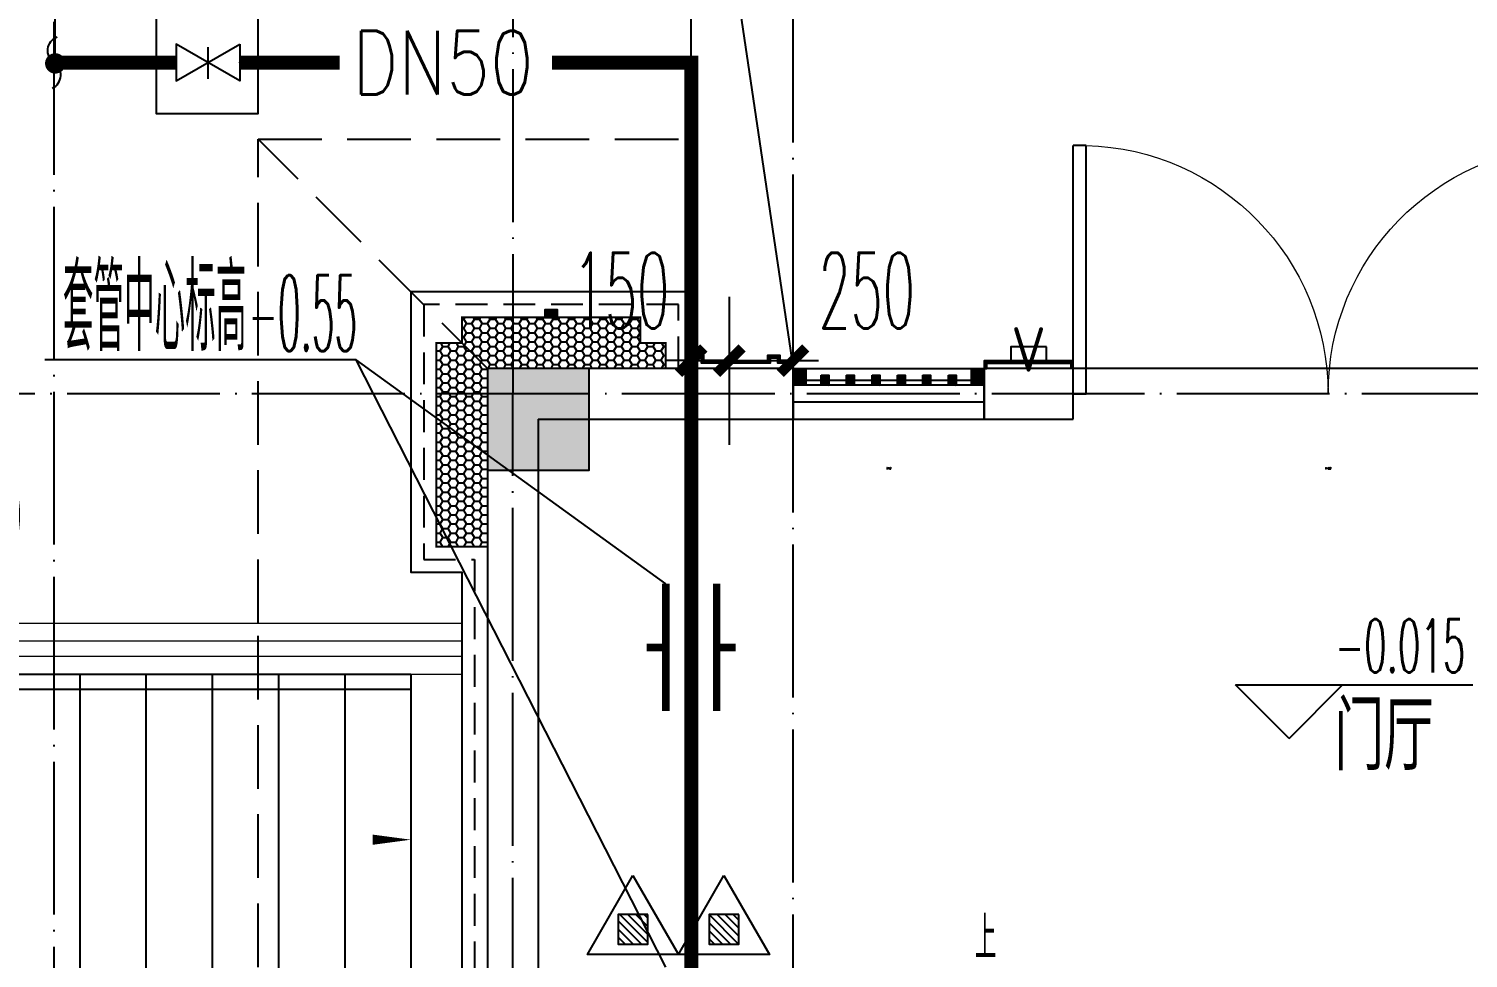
# Model space of a CAD drawing. Extents: x 27938 to 1507990, y 110129 to 923079.
# Drawn here: x 861017 to 866667, y 685942 to 689590 of the extents above; entities that cross this region are included whole.
import ezdxf

# ---------------------------------------------------------------- set-up
doc = ezdxf.new("R2010")
doc.units = 0
doc.header["$LTSCALE"] = 1000
doc.header["$MEASUREMENT"] = 0
for name, pattern in [('DASH', [0.35, 0.25, -0.1]), ('DOTE', [2.42, 2, -0.2, 0.02, -0.2]), ('HIDDEN', [0.375, 0.25, -0.125])]:
    doc.linetypes.add(name, pattern=pattern)
for name, color, linetype in [('A-EQPM-MECH', 191, 'Continuous'), ('DIM_ELEV', 3, 'Continuous'), ('DIM_SYMB', 3, 'Continuous'), ('DIM_不分区给水', 3, 'Continuous'), ('DIM_给水', 3, 'Continuous'), ('DOTE', 1, 'Continuous'), ('EQUIP_消防', 7, 'Continuous'), ('EQUIP_给水', 7, 'Continuous'), ('PIPE-给水', 3, 'J1'), ('PUB_HATCH', 8, 'Continuous'), ('PUB_TEXT', 4, 'Continuous'), ('STAIR', 2, 'Continuous'), ('TEXT_给水', 7, 'Continuous'), ('TWT_DIM', 3, 'Continuous'), ('TWT_LEAD', 3, 'Continuous'), ('VALVE_不分区消火栓', 7, 'Continuous'), ('VALVE_给水', 7, 'Continuous'), ('WALL', 9, 'Continuous'), ('WINDOW', 4, 'Continuous'), ('WINDOW_TEXT', 7, 'Continuous'), ('修改标示', 212, 'Continuous'), ('卫生间', 6, 'Continuous'), ('看线', 251, 'Continuous'), ('立面', 73, 'Continuous'), ('立面-看线', 251, 'Continuous'), ('铝合金', 144, 'Continuous')]:
    doc.layers.add(name, color=color, linetype=linetype)
doc.layers.add('平面-栏杆', color=135, linetype='Continuous', lineweight=15)
doc.layers.add('平面-看线', color=45, linetype='Continuous', lineweight=15)
doc.styles.add('_TCH_DIM', font='SIMPLEX.shx', dxfattribs={"width": 0.7, "bigfont": 'GBCBIG.shx'})
doc.styles.add('_TCH_DIM_T3', font='SIMPLEX.shx', dxfattribs={"width": 0.494118, "bigfont": 'GBCBIG.shx'})
doc.styles.add('_TCH_WINDOW', font='SIMPLEX.shx', dxfattribs={"width": 0.7, "height": 3.5, "bigfont": 'GBCBIG.shx'})
doc.styles.add('_TWT_PIPEDN', font='SIMPLEX', dxfattribs={"width": 0.8, "height": 3.5, "bigfont": 'HZTXT'})
doc.styles.get("Standard").update_dxf_attribs({"font": 'gbenor.shx', "bigfont": 'gbcbig.shx'})
doc.linetypes.add('J1', pattern='A,3,-0.2,["J1",Standard,S=0.25,R=0,X=-0.1,Y=-0.115],-0.35', length=3.55)
doc.dimstyles.new('_TWT_ARCH&&100', dxfattribs={"dimtxt": 297.5, "dimasz": 100, "dimexe": 250, "dimexo": 300, "dimgap": 126.25, "dimtad": 1, "dimdec": 0, "dimzin": 0, "dimdsep": 46, "dimtxsty": '_TCH_DIM_T3', "dimblk": 'ARCHTICK', "dimcen": 0.09, "dimclrt": 7, "dimazin": 2, "dimtfac": 1, "dimtdec": 0, "dimtix": 1, "dimtmove": 2, "dimatfit": 3, "dimfxl": 1, "dimtolj": 1, "dimtzin": 0, "dimarcsym": 0})

# ---------------------------------------------------------------- blocks, each defined once
blk = doc.blocks.new('A$C148B7D8E')
at = {"layer": '卫生间', "color": 159, "linetype": 'DASH', "true_color": 0x22346e}
blk.add_line((15200, 14500), (16100, 15400), dxfattribs=at)
blk.add_lwpolyline([(16100, 13500), (16100, 15400), (14400.2, 15400)], dxfattribs=at)
blk = doc.blocks.new('$TwtSys$00000546')
h = blk.add_hatch()
h.set_pattern_fill('ANSI31', color=1, scale=200, style=0)
h.set_pattern_definition([(45, (-38543.802, -6670.83), (-17.67767, 17.67767), [])])
h.paths.add_polyline_path([(-64.9, 173.7), (64.9, 173.7), (64.9, 43.9), (-64.9, 43.9)])
at = {"color": 1}
for points in [[(0, 343.6), (-198.4, 0), (198.4, 0)], [(-64.9, 173.7), (64.9, 173.7), (64.9, 43.9), (-64.9, 43.9)]]:
    blk.add_lwpolyline(points, close=True, dxfattribs=at)
blk = doc.blocks.new('A$C7D502F78')
at = {"layer": '修改标示', "ltscale": 2}
blk.add_lwpolyline([(-150.6, 197.3), (-10.6, 197.3), (-10.6, 142.3), (-150.6, 142.3)], close=True, dxfattribs=at)
at = {"layer": 'PUB_TEXT'}
blk.add_text('V', height=175, dxfattribs=at).set_placement((-147.2, 99.1))
blk = doc.blocks.new('A$C028C60F5')
at = {"color": 0}
blk.add_lwpolyline([(400, 0), (0, 0), (0, -400), (400, -400)], close=True, dxfattribs=at)
at = {"layer": 'PUB_HATCH', "color": 0}
blk.add_solid([(0, -400), (400, -400), (0, 0), (400, 0)], dxfattribs=at)
blk = doc.blocks.new('A$C3EFA6995')
at = {"xscale": -1}
blk.add_blockref('A$C028C60F5', (16300, 100), dxfattribs=at)
blk = doc.blocks.new('A$C62CD4B6E')
at = {"layer": 'DIM_SYMB', "color": 8}
blk.add_lwpolyline([(15380.6, -1450, 0, 0, 0), (19900, -1450, 0, 40, 0), (19750, -1450, 0, 0, 0)], format="xyseb", dxfattribs=at)
at = {"layer": 'STAIR', "color": 8}
for p, q in [((15480, -800), (19900, -800)), ((18600, -800), (18600, -2100)), ((18860, -800), (18860, -2100)), ((19120, -800), (19120, -2100)), ((19380, -800), (19380, -2100)), ((19640, -800), (19640, -2100)), ((19900, -800), (19900, -2100)), ((19900, -860), (15480, -860))]:
    blk.add_line(p, q, dxfattribs=at)
at = {"layer": '平面-栏杆', "color": 8}
for p, q in [((15480, -670), (20100, -670)), ((15480, -730), (20100, -730))]:
    blk.add_line(p, q, dxfattribs=at)
at = {"layer": '平面-看线', "color": 8}
for p, q in [((15480, -600), (20100, -600)), ((15480, -800), (20100, -800))]:
    blk.add_line(p, q, dxfattribs=at)
blk = doc.blocks.new('_ArchTick')
at = {"color": 0, "linetype": 'ByBlock', "const_width": 0.4}
blk.add_lwpolyline([(-0.5, -0.5), (0.5, 0.5)], dxfattribs=at)
blk = doc.blocks.new('*D200')
at = {"layer": 'Defpoints', "color": 0}
for p in [(863766.6, 688287.3), (863616.6, 687657.2), (863766.6, 687657.2)]:
    blk.add_point(p, dxfattribs=at)
at = {"layer": 'DIM_给水', "color": 0, "lineweight": -2}
for p, q in [((863616.6, 687957.2), (863616.6, 688537.3)), ((863766.6, 687957.2), (863766.6, 688537.3)), ((863616.6, 688287.3), (863516.6, 688287.3)), ((863616.6, 688287.3), (863766.6, 688287.3)), ((863766.6, 688287.3), (863866.6, 688287.3))]:
    blk.add_line(p, q, dxfattribs=at)
at = {"layer": 'DIM_给水', "color": 0, "lineweight": -2, "xscale": 100, "yscale": 100, "zscale": 100}
blk.add_blockref('_ArchTick', (863616.6, 688287.3), dxfattribs=at)
at = {"layer": 'DIM_给水', "color": 0, "lineweight": -2, "xscale": 100, "yscale": 100, "zscale": 100, "rotation": 180}
blk.add_blockref('_ArchTick', (863766.6, 688287.3), dxfattribs=at)
at = {"layer": 'DIM_给水', "color": 7, "insert": (863341.6, 688562.3), "char_height": 297.5, "attachment_point": 5, "style": '_TCH_DIM_T3'}
blk.add_mtext('\\A1;150', dxfattribs=at)
blk = doc.blocks.new('*D201')
at = {"layer": 'Defpoints', "color": 0}
for p in [(864016.6, 688287.3), (863766.6, 687657.2), (864016.6, 687657.2)]:
    blk.add_point(p, dxfattribs=at)
at = {"layer": 'DIM_给水', "color": 0, "lineweight": -2}
for p, q in [((863766.6, 687957.2), (863766.6, 688537.3)), ((864016.6, 687957.2), (864016.6, 688537.3)), ((863766.6, 688287.3), (863666.6, 688287.3)), ((863766.6, 688287.3), (864016.6, 688287.3)), ((864016.6, 688287.3), (864116.6, 688287.3))]:
    blk.add_line(p, q, dxfattribs=at)
at = {"layer": 'DIM_给水', "color": 0, "lineweight": -2, "xscale": 100, "yscale": 100, "zscale": 100}
blk.add_blockref('_ArchTick', (863766.6, 688287.3), dxfattribs=at)
at = {"layer": 'DIM_给水', "color": 0, "lineweight": -2, "xscale": 100, "yscale": 100, "zscale": 100, "rotation": 180}
blk.add_blockref('_ArchTick', (864016.6, 688287.3), dxfattribs=at)
at = {"layer": 'DIM_给水', "color": 7, "insert": (864305.6, 688562.3), "char_height": 297.5, "attachment_point": 5, "style": '_TCH_DIM_T3'}
blk.add_mtext('\\A1;250', dxfattribs=at)
blk = doc.blocks.new('*D700')
at = {"layer": 'Defpoints', "color": 0}
for p in [(860516.6, 687405.6), (860166.6, 684707.2), (860516.6, 684707.2)]:
    blk.add_point(p, dxfattribs=at)
at = {"layer": 'TWT_DIM', "color": 0, "lineweight": -2}
for p, q in [((860166.6, 685007.2), (860166.6, 687655.6)), ((860516.6, 685007.2), (860516.6, 687655.6)), ((860166.6, 687405.6), (860516.6, 687405.6))]:
    blk.add_line(p, q, dxfattribs=at)
at = {"layer": 'TWT_DIM', "color": 0, "lineweight": -2, "xscale": 100, "yscale": 100, "zscale": 100, "rotation": 180}
blk.add_blockref('_ArchTick', (860166.6, 687405.6), dxfattribs=at)
at = {"layer": 'TWT_DIM', "color": 0, "lineweight": -2, "xscale": 100, "yscale": 100, "zscale": 100}
blk.add_blockref('_ArchTick', (860516.6, 687405.6), dxfattribs=at)
at = {"layer": 'TWT_DIM', "color": 7, "insert": (860805.6, 687680.6), "char_height": 297.5, "attachment_point": 5, "style": '_TCH_DIM_T3'}
blk.add_mtext('\\A1;350', dxfattribs=at)
blk = doc.blocks.new('$WINLIB2D$00000001')
at = {"color": 0}
for points in [[(-0.5, 0.5), (-0.5, -0.5)], [(-0.5, 0.5), (0.5, 0.5)], [(0.5, -0.5), (0.5, 0.5)], [(0.5, 0.1667), (-0.5, 0.1667)], [(0.5, -0.1667), (-0.5, -0.1667)], [(-0.5, -0.5), (0.5, -0.5)]]:
    blk.add_lwpolyline(points, dxfattribs=at)
blk = doc.blocks.new('$DorLib2D$00000002')
at = {"color": 0}
for p, q in [((-0.5, 0), (-0.5, 0.4875)), ((-0.475, 0.4875), (-0.5, 0.4875)), ((-0.475, 0), (-0.475, 0.4875)), ((0.475, 0), (0.475, 0.4875)), ((0.475, 0.4875), (0.5, 0.4875)), ((0.5, 0), (0.5, 0.4875)), ((-0.5, 0), (-0.475, 0)), ((0.5, 0), (0.475, 0))]:
    blk.add_line(p, q, dxfattribs=at)
at = {"color": 0, "lineweight": 13}
for centre, start, end in [((-0.4875, 0), 0, 88.5307), ((0.4875, 0), 91.4693, 180)]:
    blk.add_arc(centre, 0.4875, start, end, dxfattribs=at)
blk = doc.blocks.new('$VALVE$00000296')
for points in [[(-125, 72.2), (-125, -72.2), (125, 72.2), (125, -72.2), (-125, 72.2)], [(0, 60.2), (0, -63.6)]]:
    blk.add_lwpolyline(points)
for p in [(-125, 0), (125, 0)]:
    blk.add_point(p)
blk = doc.blocks.new('$TwtSys$00000132')
at = {"elevation": 0}
blk.add_lwpolyline([(6.9, -100.6, -0.575183), (0.2, 0, 0.604745), (-10.9, 100.6, 16.924828)], format="xyb", dxfattribs=at)
blk = doc.blocks.new('$VALVE$00000553')
at = {"const_width": 30}
for points in [[(0, 100), (0, 175)], [(0, 100), (-250, 100), (-250, 100)], [(0, 100), (250, 100), (250, 100)], [(-250, -100), (-250, -100), (0, -100)], [(250, -100), (250, -100), (0, -100)], [(0, -175), (0, -100)]]:
    blk.add_lwpolyline(points, dxfattribs=at)

msp = doc.modelspace()

# ---------------------------------------------------------------- hatches: boundary and pattern name
at = {"layer": 'PIPE-给水'}
for points in [[(863616.6, 689457.2), (863644.1, 689457.2), (863644.1, 689484.7)], [(863616.6, 689457.2), (863616.6, 689484.7), (863644.1, 689484.7)]]:
    msp.add_hatch(color=256, dxfattribs=at).paths.add_polyline_path(points)
at = {"layer": '立面'}
h = msp.add_hatch(dxfattribs=at)
h.set_pattern_fill('ANSI31', color=8, scale=2)
h.set_pattern_definition([(45, (-25233.4547, -107108.3295), (-2.24506403, 2.24506403), [])])
h.paths.add_polyline_path([(863041.8, 688457.2), (863091.8, 688457.2), (863091.8, 688487.2), (863041.8, 688487.2)])
h = msp.add_hatch(dxfattribs=at)
h.set_pattern_fill('ANSI31', color=8, scale=2)
h.set_pattern_definition([(45, (162774.294, -266823.1597), (-2.24506403, 2.24506403), [])])
h.paths.add_polyline_path([(863616.8, 688257.3), (864016.5, 688257.3), (864016.5, 688287.3), (863966.5, 688287.3), (863966.5, 688307.4), (863916.5, 688307.4), (863916.5, 688287.4), (863666.7, 688287.1), (863666.5, 688307.4), (863616.8, 688307.4)])
h.paths.add_polyline_path([(863626.8, 688257.3), (864006.5, 688257.3), (864006.5, 688277.3), (863956.5, 688277.3), (863956.5, 688297.4), (863926.5, 688297.4), (863926.5, 688277.4), (863656.8, 688277.1), (863656.6, 688297.4), (863626.8, 688297.4)])
h = msp.add_hatch(dxfattribs=at)
h.set_pattern_fill('ANSI31', color=8, scale=2)
h.set_pattern_definition([(45, (-25433.4547, -108177.829), (-2.24506403, 2.24506403), [])])
edge = h.paths.add_edge_path()
edge.add_line((864766.5, 688257.2), (864776.6, 688257.2))
edge.add_line((864776.6, 688257.2), (864776.6, 688277.2))
edge.add_line((864776.6, 688277.2), (865106.6, 688277.2))
edge.add_line((865106.6, 688277.2), (865106.6, 688257.3))
edge.add_line((865106.6, 688257.3), (865116.6, 688257.2))
edge.add_line((865116.6, 688257.2), (865116.6, 688287.2))
edge.add_line((865116.6, 688287.2), (864766.6, 688287.2))
edge.add_line((864766.6, 688287.2), (864766.6, 688257.2))
h = msp.add_hatch(dxfattribs=at)
h.set_pattern_fill('ANSI31', color=8, scale=2)
h.set_pattern_definition([(45, (162714.0584, -266823.342), (-2.24506403, 2.24506403), [])])
h.paths.add_polyline_path([(864016.5, 688257.2), (864066.5, 688257.2), (864066.5, 688190.5), (864016.5, 688190.5)])
h = msp.add_hatch(dxfattribs=at)
h.set_pattern_fill('ANSI31', color=8, scale=2)
h.set_pattern_definition([(45, (162824.059, -266823.3426), (-2.24506403, 2.24506403), [])])
h.paths.add_polyline_path([(864126.5, 688230.2), (864156.5, 688230.2), (864156.5, 688190.5), (864126.5, 688190.5)])
h = msp.add_hatch(dxfattribs=at)
h.set_pattern_fill('ANSI31', color=8, scale=2)
h.set_pattern_definition([(45, (162924.059, -266823.3435), (-2.24506403, 2.24506403), [])])
h.paths.add_polyline_path([(864226.5, 688230.2), (864256.5, 688230.2), (864256.5, 688190.5), (864226.5, 688190.5)])
h = msp.add_hatch(dxfattribs=at)
h.set_pattern_fill('ANSI31', color=8, scale=2)
h.set_pattern_definition([(45, (163024.059, -266823.3444), (-2.24506403, 2.24506403), [])])
h.paths.add_polyline_path([(864326.5, 688230.2), (864356.5, 688230.2), (864356.5, 688190.5), (864326.5, 688190.5)])
h = msp.add_hatch(dxfattribs=at)
h.set_pattern_fill('ANSI31', color=8, scale=2)
h.set_pattern_definition([(45, (163124.059, -266823.3454), (-2.24506403, 2.24506403), [])])
h.paths.add_polyline_path([(864426.5, 688230.2), (864456.5, 688230.2), (864456.5, 688190.5), (864426.5, 688190.5)])
h = msp.add_hatch(dxfattribs=at)
h.set_pattern_fill('ANSI31', color=8, scale=2)
h.set_pattern_definition([(45, (163224.059, -266823.3463), (-2.24506403, 2.24506403), [])])
h.paths.add_polyline_path([(864526.5, 688230.2), (864556.5, 688230.2), (864556.5, 688190.5), (864526.5, 688190.5)])
h = msp.add_hatch(dxfattribs=at)
h.set_pattern_fill('ANSI31', color=8, scale=2)
h.set_pattern_definition([(45, (163324.059, -266823.3472), (-2.24506403, 2.24506403), [])])
h.paths.add_polyline_path([(864626.5, 688230.2), (864656.5, 688230.2), (864656.5, 688190.5), (864626.5, 688190.5)])
h = msp.add_hatch(dxfattribs=at)
h.set_pattern_fill('ANSI31', color=8, scale=2)
h.set_pattern_definition([(45, (163414.0617, -266823.3383), (-2.24506403, 2.24506403), [])])
h.paths.add_polyline_path([(864716.5, 688257.2), (864766.5, 688257.2), (864766.5, 688190.5), (864716.5, 688190.5)])
at = {"layer": '立面-看线'}
h = msp.add_hatch(dxfattribs=at)
h.set_pattern_fill('HONEY', color=8, scale=13)
h.set_pattern_definition([(0, (407399.363, 156240.446), (30.95625, 17.872595), [20.6375, -41.275]), (120, (407399.363, 156240.446), (-30.9562463, 17.8726014), [20.6375, -41.275]), (60, (407399.363, 156240.446), (3.7e-06, 35.7451964), [-41.275, 20.6375])])
h.paths.add_polyline_path([(863416.8, 688357.2), (863416.8, 688457.2), (862716.8, 688457.2), (862716.8, 688357.2), (862616.8, 688357.2), (862616.8, 687557.2), (862816.6, 687557.2), (862816.6, 688257.2), (863515.9, 688257.2), (863515.9, 688357.2)])

# ---------------------------------------------------------------- linework, layer by layer
at = {"ltscale": 0.5}
msp.add_lwpolyline([(861516.6, 689657.2), (861516.6, 689257.2), (861916.6, 689257.2), (861916.6, 689657.2)], close=True, dxfattribs=at)
at = {"color": 8, "const_width": 8}
msp.add_lwpolyline([(862816.6, 687557.2), (862616.8, 687557.2), (862616.8, 688357.2), (862716.8, 688357.2), (862716.8, 688457.2), (863006.8, 688457.2), (863006.8, 688457.2), (863126.8, 688457.2), (863126.8, 688457.2), (863416.8, 688457.2), (863416.8, 688357.2), (863516.8, 688357.2), (863516.8, 688257.2)], dxfattribs=at)
at = {"layer": 'A-EQPM-MECH', "color": 8}
for points in [[(863616.8, 688257.2), (863616.8, 690957.2), (868616.8, 690957.2), (868616.8, 688257.2)], [(863616.8, 690957.2), (864016.5, 688257.2)]]:
    msp.add_lwpolyline(points, dxfattribs=at)
at = {"layer": 'DIM_ELEV', "color": 8}
for p, q in [((865963.2, 686804.9), (865753.2, 687014.9)), ((865753.2, 687014.9), (866684.1, 687014.9)), ((865963.2, 686804.9), (866173.2, 687014.9))]:
    msp.add_line(p, q, dxfattribs=at)
at = {"layer": 'DIM_不分区给水'}
msp.add_line((861120.5, 689454), (861120.5, 690160.8), dxfattribs=at)
at = {"layer": 'DIM_不分区给水', "const_width": 40}
msp.add_lwpolyline([(861120.5, 689434, 1), (861120.5, 689474, 1)], format="xyb", close=True, dxfattribs=at)
at = {"layer": 'DOTE', "color": 169, "linetype": 'DOTE', "ltscale": 0.3}
for p, q in [((861116.6, 681757.2), (861116.6, 690157.2)), ((862916.6, 690157.2), (862916.6, 688157.2)), ((864016.6, 681157.4), (864016.6, 690157.2)), ((879916.6, 688157.2), (825916.6, 688157.2)), ((862916.6, 685657.2), (862916.6, 688157.2))]:
    msp.add_line(p, q, dxfattribs=at)
at = {"layer": 'PIPE-给水', "ltscale": 0.5, "const_width": 55}
for points in [[(861594.9, 689457.2), (861116.6, 689457.2)], [(862237.1, 689457.2), (861844.9, 689457.2)], [(863616.6, 689457.2), (863070.4, 689457.2)], [(863616.6, 684727.2), (863616.6, 689457.2)]]:
    msp.add_lwpolyline(points, dxfattribs=at)
at = {"layer": 'TWT_LEAD'}
for p, q in [((862301, 688290.2), (861080.1, 688290.2)), ((863516.6, 687412), (862301, 688290.2)), ((863516.6, 685907.2), (862301, 688290.2))]:
    msp.add_line(p, q, dxfattribs=at)
at = {"layer": 'WALL', "color": 8}
for p, q in [((862816.6, 688257.2), (862816.6, 685557.2)), ((864016.6, 688257.2), (862816.6, 688257.2)), ((864016.6, 688057.2), (864016.6, 688257.2)), ((865116.6, 688257.2), (864766.6, 688257.2)), ((864766.6, 688257.2), (864766.6, 688057.2)), ((865116.6, 688057.2), (865116.6, 688257.2)), ((863016.6, 688057.2), (863016.6, 685757.2)), ((863016.6, 688057.2), (864016.6, 688057.2)), ((864766.6, 688057.2), (865116.6, 688057.2))]:
    msp.add_line(p, q, dxfattribs=at)
at = {"layer": 'WINDOW', "color": 8}
msp.add_line((867116.6, 688257.2), (865116.6, 688257.2), dxfattribs=at)
at = {"layer": '卫生间', "color": 8, "linetype": 'DASH'}
msp.add_line((861916.6, 685557.2), (861916.6, 687457.2), dxfattribs=at)
at = {"layer": '看线', "color": 8}
msp.add_lwpolyline([(863616.8, 688257.2), (863616.8, 688557.2), (862516.8, 688557.2), (862516.8, 687457.2), (862716.6, 687457.2), (862716.6, 685857.2), (862516.6, 685857.2), (862516.6, 684957.2), (863116.6, 684957.2)], dxfattribs=at)
at = {"layer": '看线', "color": 8, "linetype": 'HIDDEN', "ltscale": 0.5}
msp.add_lwpolyline([(863566.8, 688257.2), (863566.8, 688507.2), (862566.8, 688507.2), (862566.8, 687507.2), (862766.6, 687507.2), (862766.6, 685807.2), (862566.6, 685807.2), (862566.6, 685007.2), (863116.6, 685007.2)], dxfattribs=at)
at = {"layer": '立面', "color": 8}
for p, q in [((864226.5, 688230.2), (864256.5, 688230.2)), ((864226.5, 688190.5), (864226.5, 688230.2)), ((864256.5, 688230.2), (864256.5, 688190.5)), ((864256.5, 688190.5), (864226.5, 688190.5))]:
    msp.add_line(p, q, dxfattribs=at)
for points in [[(863041.8, 688457.2), (863091.8, 688457.2), (863091.8, 688487.2), (863041.8, 688487.2)], [(864016.5, 688257.2), (864066.5, 688257.2), (864066.5, 688190.5), (864016.5, 688190.5)], [(864326.5, 688230.2), (864356.5, 688230.2), (864356.5, 688190.5), (864326.5, 688190.5)], [(864426.5, 688230.2), (864456.5, 688230.2), (864456.5, 688190.5), (864426.5, 688190.5)], [(864526.5, 688230.2), (864556.5, 688230.2), (864556.5, 688190.5), (864526.5, 688190.5)], [(864626.5, 688230.2), (864656.5, 688230.2), (864656.5, 688190.5), (864626.5, 688190.5)], [(864716.5, 688257.2), (864766.5, 688257.2), (864766.5, 688190.5), (864716.5, 688190.5)]]:
    msp.add_lwpolyline(points, close=True, dxfattribs=at)
msp.add_lwpolyline([(864766.5, 688257.2), (864776.6, 688257.2), (864776.6, 688277.2), (865106.6, 688277.2), (865106.6, 688257.3), (865116.6, 688257.2), (865116.6, 688287.2), (864766.6, 688287.2), (864766.6, 688257.2)], dxfattribs=at)
at = {"layer": '铝合金', "color": 8}
for p, q in [((864066.5, 688210.3), (864126.5, 688210.3)), ((864156.5, 688210.3), (864226.5, 688210.3)), ((864256.5, 688210.3), (864326.5, 688210.3)), ((864356.5, 688210.3), (864426.5, 688210.3)), ((864456.5, 688210.3), (864526.5, 688210.3)), ((864556.5, 688210.3), (864626.5, 688210.3)), ((864656.5, 688210.3), (864716.5, 688210.3))]:
    msp.add_line(p, q, dxfattribs=at)
for points in [[(863041.8, 688457.2), (863091.8, 688457.2), (863091.8, 688487.2), (863041.8, 688487.2)], [(864016.5, 688257.2), (864066.5, 688257.2), (864066.5, 688190.5), (864016.5, 688190.5)], [(864126.5, 688230.2), (864156.5, 688230.2), (864156.5, 688190.5), (864126.5, 688190.5)], [(864226.5, 688230.2), (864256.5, 688230.2), (864256.5, 688190.5), (864226.5, 688190.5)], [(864326.5, 688230.2), (864356.5, 688230.2), (864356.5, 688190.5), (864326.5, 688190.5)], [(864426.5, 688230.2), (864456.5, 688230.2), (864456.5, 688190.5), (864426.5, 688190.5)], [(864526.5, 688230.2), (864556.5, 688230.2), (864556.5, 688190.5), (864526.5, 688190.5)], [(864626.5, 688230.2), (864656.5, 688230.2), (864656.5, 688190.5), (864626.5, 688190.5)], [(864716.5, 688257.2), (864766.5, 688257.2), (864766.5, 688190.5), (864716.5, 688190.5)]]:
    msp.add_lwpolyline(points, close=True, dxfattribs=at)
for points in [[(864016.5, 688257.3), (864016.5, 688287.3), (863966.5, 688287.3), (863966.5, 688307.4), (863916.5, 688307.4), (863916.5, 688287.4), (863666.7, 688287.1), (863666.5, 688307.4), (863616.8, 688307.4), (863616.8, 688257.3)], [(864006.5, 688257.3), (864006.5, 688277.3), (863956.5, 688277.3), (863956.5, 688297.4), (863926.5, 688297.4), (863926.5, 688277.4), (863656.8, 688277.1), (863656.6, 688297.4), (863626.8, 688297.4), (863626.8, 688257.3)], [(864766.5, 688257.2), (864776.6, 688257.2), (864776.6, 688277.2), (865106.6, 688277.2), (865106.6, 688257.3), (865116.6, 688257.2), (865116.6, 688287.2), (864766.6, 688287.2), (864766.6, 688257.2)]]:
    msp.add_lwpolyline(points, dxfattribs=at)

# ---------------------------------------------------------------- block references
at = {"color": 8, "xscale": -1}
for name, p in [('A$C148B7D8E', (878016.6, 673757.2)), ('A$C3EFA6995', (879116.6, 688157.2))]:
    msp.add_blockref(name, p, dxfattribs=at)
at = {"ltscale": 0.5}
msp.add_blockref('A$C62CD4B6E', (842616.6, 687857.2), dxfattribs=at)
at = {"layer": 'EQUIP_消防', "color": 8, "xscale": -0.9, "yscale": 0.9, "zscale": 0.9}
for p in [(863388, 685957.2), (863745.1, 685957.2)]:
    msp.add_blockref('$TwtSys$00000546', p, dxfattribs=at)
at = {"layer": 'EQUIP_给水', "yscale": -1, "rotation": 180.0000000001814}
msp.add_blockref('$TwtSys$00000132', (861116.6, 689457.2), dxfattribs=at)
at = {"layer": 'VALVE_不分区消火栓', "yscale": -1, "rotation": 90.00000000010012}
msp.add_blockref('$VALVE$00000553', (863616.6, 687162), dxfattribs=at)
at = {"layer": 'VALVE_给水', "yscale": -1, "rotation": 180.0000000001814}
msp.add_blockref('$VALVE$00000296', (861719.9, 689457.2), dxfattribs=at)
at = {"layer": 'WINDOW', "color": 8}
ref = msp.add_blockref('$DorLib2D$00000002', (866116.6, 688157.2), dxfattribs=dict(at, xscale=2000, yscale=-2000, zscale=2000, rotation=180))
ref.add_attrib('A', "DYM2026'", (866106.3, 687861.7), dxfattribs={"layer": 'WINDOW_TEXT', "color": 8, "ltscale": 0.5, "height": 5.95, "style": '_TCH_WINDOW', "width": 0.494118})
ref = msp.add_blockref('$WINLIB2D$00000001', (864391.6, 688157.2), dxfattribs=dict(at, xscale=-750.0034281517146, yscale=-200, zscale=-750.0034281517146, rotation=180))
ref.add_attrib('A', "C07'26'", (864383.7, 687861.7), dxfattribs={"layer": 'WINDOW_TEXT', "color": 8, "ltscale": 0.5, "height": 5.95, "style": '_TCH_WINDOW', "width": 0.494118})
at = {"layer": '修改标示', "color": 8, "ltscale": 2, "xscale": -1}
msp.add_blockref('A$C7D502F78', (864861, 688144.8), dxfattribs=at)

# ---------------------------------------------------------------- texts
at = {"layer": 'DIM_ELEV', "color": 7, "style": '_TCH_DIM', "width": 0.494118}
msp.add_text('-0.015', height=208.25, dxfattribs=at).set_placement((866143.7, 687063.9))
at = {"layer": 'DIM_SYMB', "color": 7, "style": '_TCH_DIM', "width": 0.7}
msp.add_text('上', height=168.8, dxfattribs=at).set_placement((864730.1, 685937.2))
at = {"layer": 'PUB_TEXT', "color": 8}
msp.add_text('门厅', height=270.07, dxfattribs=at).set_placement((866141.6, 686680))
at = {"layer": 'TEXT_给水', "style": '_TWT_PIPEDN', "width": 0.8}
msp.add_text('DN50', height=250, dxfattribs=at).set_placement((862287.1, 689332.2))
at = {"layer": 'TWT_LEAD', "color": 7, "style": '_TCH_DIM_T3'}
for s, height, width, p in [('套管中心标高', 337.59, 0.494118, (861150.1, 688325.2)), ('-0.55', 297.5, 0.348789, (861878.7, 688325.2))]:
    msp.add_text(s, height=height, dxfattribs=dict(at, width=width)).set_placement(p)

# ---------------------------------------------------------------- dimensions: what is measured, and where the dimension line sits
at = {"layer": 'DIM_给水'}
for base, p1, p2, picture, middle in [((863766.6, 688287.3), (863616.6, 687657.2), (863766.6, 687657.2), '*D200', (863341.6, 688562.3)), ((864016.6, 688287.3), (863766.6, 687657.2), (864016.6, 687657.2), '*D201', (864305.6, 688562.3))]:
    dim = msp.add_linear_dim(base=base, p1=p1, p2=p2, angle=360, dimstyle='_TWT_ARCH&&100', dxfattribs=at)
    dim.commit()
    dim.dimension.update_dxf_attribs({"geometry": picture, "text_midpoint": middle, "dimtype": 129})
at = {"layer": 'TWT_DIM'}
dim = msp.add_linear_dim(base=(860516.6, 687405.6), p1=(860166.6, 684707.2), p2=(860516.6, 684707.2), angle=0, dimstyle='_TWT_ARCH&&100', dxfattribs=at)
dim.commit()
dim.dimension.update_dxf_attribs({"geometry": '*D700', "text_midpoint": (860805.6, 687680.6), "dimtype": 129})

doc.saveas('drawing.dxf')
